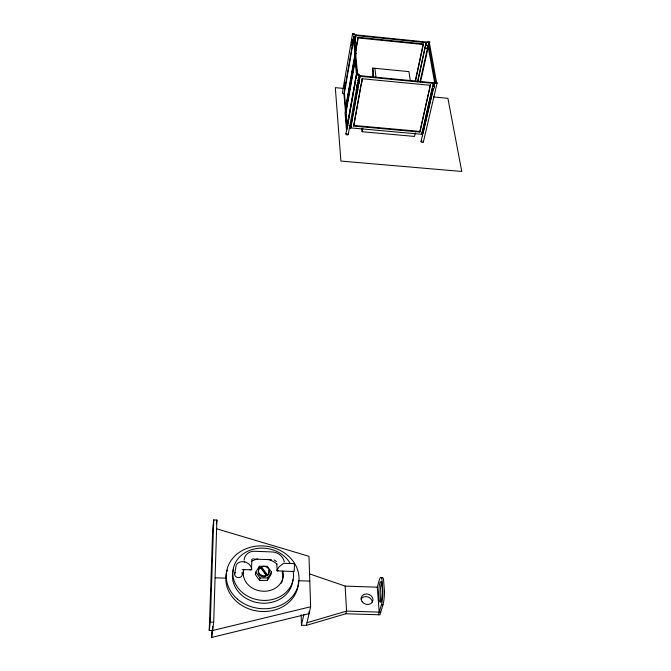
<?xml version="1.0" encoding="UTF-8"?>
<svg xmlns="http://www.w3.org/2000/svg" width="671" height="671" viewBox="0 0 671 671"><rect width="100%" height="100%" fill="white"/><g stroke="black" fill="none" stroke-linecap="round" stroke-linejoin="round"><path stroke-width="1.01" d="M242.13 569.637L251.533 569.771L251.81 560.637M308.995 611.608L309.063 613.671L211.65 637.45L211.885 630.186M211.65 637.45L213.68 622.252L216.892 520.042L213.747 519.908L212.724 528.429L209.226 630.421L212.573 630.522L212.707 626.378M209.226 630.421L210.3 622.151L213.747 519.908M244.118 560.134C244.286 554.917 249.444 550.941 254.502 551.268L271.981 551.939C277.66 552.09 283.246 556.15 284.294 561.879M434.59 86.777L434.691 85.687M216.431 523.825L216.892 520.042M234.624 574.15L236.184 565.099M255.777 572.111L255.366 574.577L259.593 580.44L267.444 580.398L271.017 574.51L271.461 572.053L267.209 566.24L259.4 566.265L255.777 572.111L260.012 577.983L259.593 580.44M259.115 567.909L259.4 566.265M344.995 87.364L344.475 87.314L344.391 86.307L345.045 82.474L346.077 82.575M353.424 40.126L352.367 40.025L351.679 44.068L351.772 45.058L352.829 45.167M342.42 92.774L352.543 33.927M261.245 567.809L261.866 566.559A5.502 4.697 8 0 1 266.051 566.819L267.268 567.507A5.502 4.697 8 0 1 269.264 570.744L268.819 573.143L267.092 575.844L261.245 567.809L261.69 567.624M344.475 87.314L345.045 82.474M351.772 45.058L352.367 40.025M345.657 107.872L345.917 110.941L345.397 110.9L343.929 93.504L353.827 36.318L354.355 36.368L356.075 53.378L355.202 58.545M353.592 39.857L344.399 92.892L345.632 107.419L355.009 54.083L353.592 39.857L354.12 39.908M353.692 40.201L354.355 36.368M417.823 81.552L426.27 42.013L356.007 34.884L354.665 42.902L355.152 39.79M354.825 42.701L356.007 34.884M354.682 43.506L355.219 40.453M355.815 50.4L358.121 37.299L423.351 43.9L415.424 81.367M345.397 110.9L358.121 37.299M355.202 55.408L356.972 73.139L357.526 73.189L355.747 55.458L355.202 55.408L345.062 113.03L346.58 131.13M345.54 112.46L354.959 59.023L356.427 73.852L346.815 127.582L345.54 112.46L346.068 112.51L347.175 125.611M345.766 112.049L354.657 61.631M346.068 112.51L355.144 61.128M266.219 575.324L265.775 575.508A5.502 4.697 8 0 1 261.564 575.248L260.34 574.561A5.502 4.697 8 0 1 258.352 571.298L258.813 568.907L260.365 567.28L266.219 575.324L265.582 576.574A5.494 4.697 8 0 1 261.38 576.314L260.155 575.617A5.494 4.697 8 0 1 258.176 572.363L258.637 569.973M345.9 133.873L356.603 74.129M346.739 130.241L347.687 124.915L347.788 125.997M348.048 122.936L355.37 82.072M356.1 77.995L356.972 73.139M347.645 125.955L347.947 124.286M267.444 580.398L267.888 577.941L271.461 572.053M348.257 134.46L359.052 74.733A1.267 0.696 10.6 0 0 357.433 73.709A1.267 0.696 10.6 0 0 356.997 74.85A1.267 0.696 10.6 0 0 359.052 74.733M351.025 126.014L349.7 126.031L349.901 125.62L351.025 126.014L350.639 128.169L349.348 128.002L350.472 128.404L360.109 75.689L433.516 82.768L421.874 134.301L350.799 127.901L350.74 127.255M350.799 127.901L360.109 75.689M419.87 132.044L430.463 84.689L419.87 132.044L353.692 126.073L361.174 84.269M353.692 126.073L362.306 78.13L361.434 83.883M410.325 80.604L408.941 71.629L372.682 68.09L373.395 77.199M415.332 132.908L414.535 136.431L362.13 131.726L362.801 128.169M372.48 77.542L373.437 72.502M415.089 81.728L423.351 43.9M417.488 81.904L426.27 42.013M427.544 48.337L425.129 48.094L425.649 45.158L427.259 45.326M427.93 45.913C426.11 51.373 428.425 46.71 427.637 45.905M420.046 81.669L428.492 43.565L429.532 43.665L436.527 82.307L435.437 82.206L428.492 43.565M420.499 82.055L428.266 47.071L434.674 82.885L433.969 85.913M429.146 45.435L429.532 43.665M381.573 578.176A14.804 2.525 -88.4 0 1 383.476 579.056L384.517 591.57A14.804 2.525 -88.4 0 1 382.973 604.806L379.971 614.812L345.859 613.747L306.387 625.372L301.455 625.229L303.862 614.493M306.387 625.372L310.639 606.777L308.97 556.301L216.842 528.857M432.107 88.874L421.874 134.301M433.047 84.806L433.516 82.768M421.044 141.38L433.273 88.547M433.743 86.517L434.682 82.449M433.038 89.948L422.99 133.353L422.344 129.302M432.25 88.664L433.508 89.017C436.678 85.334 430.564 85.905 434.12 86.374M423.384 141.967L437.115 83.053A1.258 0.688 12.8 0 0 435.454 82.03A1.258 0.688 12.8 0 0 435.118 83.179A1.258 0.688 12.8 0 0 437.115 83.053M294.275 564.294L294.51 563.648L294.192 571.516L277.173 570.895L276.796 563.682M345.859 613.747L346.563 611.096L345.137 586.085L309.44 573.856M379.224 612.12L377.261 587.2L379.409 579.769A14.804 2.508 -88.4 0 1 381.933 579.006L382.965 591.52A14.804 2.508 -88.4 0 1 381.422 604.756L378.427 614.762M276.863 570.233L279.128 566.76L283.632 563.304L294.51 563.648M236.561 564.37C241.065 558.758 250.929 562.483 251.751 569.327M267.092 575.844L268.635 574.2L269.071 571.809A5.494 4.697 8 0 0 268.744 570.602M259.392 568.958L260.189 568.345M278.406 570.535L277.173 570.895M244.311 561.996L244.772 561.803M306.991 622.713L346.563 611.096L380.759 612.17M212.573 630.522L310.639 606.777M260.012 577.983L267.888 577.941M210.3 622.151L213.68 622.252M381.422 604.756L382.973 604.806M215.223 577.798L225.833 578.167M309.792 581.103L298.452 580.709A36.41 31.311 7.9 0 1 257.412 611.071A36.41 31.311 7.9 0 1 227.268 570.107M345.137 586.085L377.261 587.2M254.326 559.094L271.411 559.731M347.913 121.426L348.45 121.476M347.561 123.405L348.098 123.447M353.634 125.427L419.769 131.399M348.249 119.555L348.786 119.606M343.929 93.504L344.441 93.554M355.227 80.579L355.773 80.637M345.129 83.514L345.649 83.565M356.226 85.125L358.306 85.326M345.33 85.41L345.85 85.46M356.444 86.542L358.507 86.735M356.511 87.213L358.574 87.406M344.391 86.307L345.422 86.408M343.661 88.446L335.324 87.649L340.91 161.074L461.774 171.457L447.909 98.318L433.315 96.943M356.175 89.629L358.255 89.83M360.176 76.326L433.625 83.405M355.957 76.511L356.502 76.569M362.374 78.767L430.572 85.326M355.588 78.549L356.142 78.599M356.075 53.378L355.529 53.328L353.827 36.318M355.009 54.083L355.546 54.133L355.345 52.103M352.468 41.048L353.525 41.157M352.652 43.112L353.181 43.162M356.075 35.546L426.387 42.667M358.188 37.953L423.468 44.554M427.318 45.653L425.649 45.158M251.063 569.956L249.528 569.494M261.43 566.743L267.276 574.779M421.967 131.835L422.604 135.877M374.913 68.308L376.02 77.593M372.682 68.09L373.73 77.081M357.635 40.042L357.702 40.696M361.77 81.057L361.837 81.694M357.433 41.166L357.509 41.82M361.594 81.988L361.661 82.625M357.24 42.29L357.308 42.944M359.178 80.805L359.245 81.443M354.959 40.914L355.026 41.577M359.01 81.736L359.069 82.382M358.775 82.994L358.842 83.64M355.798 62.042L356.091 65.003M356.486 68.962L356.787 71.923M361.82 128.631L362.13 131.726M350.933 126.223L350.992 126.869M348.383 121.065L348.475 122.197M301.178 614.77L301.455 625.229M344.575 93.487A1.166 0.663 10.3 0 1 343.024 93.588A1.166 0.663 10.3 0 1 342.52 92.623M347.88 133.73A1.216 0.713 10.5 0 1 347.821 134.829A1.216 0.713 10.5 0 1 346.018 134.376A1.216 0.713 10.5 0 1 346.706 133.437M422.965 141.229A1.208 0.705 12.8 0 1 422.982 142.327A1.208 0.705 12.8 0 1 421.195 141.883A1.208 0.705 12.8 0 1 421.799 140.944M241.803 572.757A3.841 3.296 5.2 0 1 240.889 576.901A3.841 3.296 5.2 0 1 235.949 576.725A3.841 3.296 5.2 0 1 235.169 572.522M361.032 599.052A6.022 5.15 19.8 0 1 367.498 596.838A6.022 5.15 19.8 0 1 372.246 602.038M381.287 601.87A10.275 1.753 -88.4 0 1 380.583 599.153L380.365 597.022A10.275 1.753 -88.4 0 1 381.841 582.067M292.9 579.643A30.346 26.043 7.9 0 1 257.639 602.667A30.346 26.043 7.9 0 1 233.592 568.865M293.101 571.013A30.421 26.06 7.9 0 1 255.475 599.27A30.421 26.06 7.9 0 1 239.606 556.964A30.421 26.06 7.9 0 1 290.308 563.565M282.759 570.946A20.063 17.186 7.9 0 1 263.25 591.252A20.063 17.186 7.9 0 1 243.716 569.536M251.608 559.58A20.063 17.186 7.9 0 1 253.353 558.683M274.036 559.916A20.063 17.186 7.9 0 1 276.527 561.627M282.281 580.767A20.029 17.178 7.9 0 1 281.275 583.3M243.078 573.126A20.029 17.178 7.9 0 1 243.682 570.493M251.315 561.401A20.029 17.178 7.9 0 1 257.84 558.993M268.056 559.379A20.029 17.178 7.9 0 1 276.938 564.068M282.155 571.877A20.029 17.178 7.9 0 1 282.516 579.903M358.113 80.193L357.911 80.612L359.077 81.015L359.279 80.595L358.113 80.193M357.702 82.483L358.859 82.885L357.702 82.483M382.143 586.798L381.925 584.667A10.275 1.745 -88.4 0 0 379.66 583.753A10.275 1.745 -88.4 0 0 378.838 596.964L379.048 599.102A10.275 1.745 -88.4 0 0 381.321 600.126A10.275 1.745 -88.4 0 0 382.143 586.798M352.912 34.598A1.216 0.637 10.4 0 0 354.884 34.506A1.216 0.637 10.4 0 0 353.34 33.55A1.216 0.637 10.4 0 0 352.912 34.598M427.955 42.474A1.199 0.629 12.3 0 0 429.868 42.382A1.199 0.629 12.3 0 0 428.283 41.426A1.199 0.629 12.3 0 0 427.955 42.474M362.139 601.686A6.039 5.158 19.7 0 0 372.413 601.988A6.039 5.158 19.7 0 0 366.685 593.944A6.039 5.158 19.7 0 0 362.139 601.686M237.475 599.119A36.511 31.336 7.9 0 0 298.016 586.018A36.511 31.336 7.9 0 0 252.413 546.79A36.511 31.336 7.9 0 0 237.475 599.119"/></g></svg>
